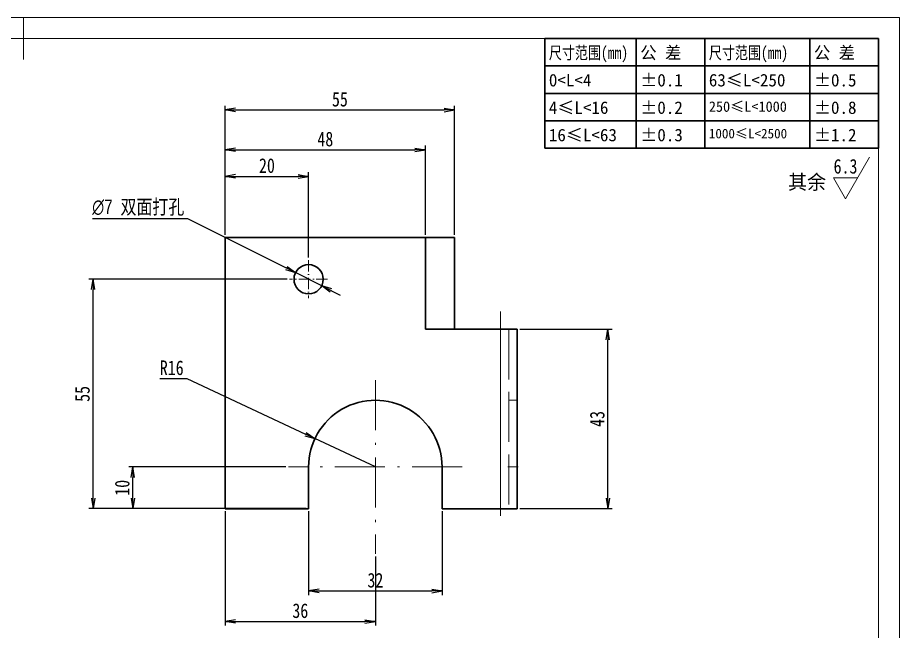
# Model space of a CAD drawing. Header units: millimetres. Extents: x -15766 to 80009, y -9701 to 15159.
# Drawn here: x 7526.2 to 7737.6, y 13403.6 to 13550.7 of the extents above; entities that cross this region are included whole.
import ezdxf
from ezdxf.enums import TextEntityAlignment as Align

# ---------------------------------------------------------------- set-up
doc = ezdxf.new("R2010")
doc.units = ezdxf.units.MM
for name, pattern in [('CENTER-HOKUTO_1', [16, 13, -1, 1, -1]), ('DASHDOT', [18.5, 12, -3, 0.5, -3]), ('DASHED', [15, 12, -3]), ('HIDDEN-HOKUTO_1', [2, 1, -1])]:
    doc.linetypes.add(name, pattern=pattern)
doc.layers.get('DEFPOINTS').update_dxf_attribs({"lineweight": 18})
for name, color, linetype, lineweight in [('AM_7', 2, 'CENTER-HOKUTO_1', 18), ('AM_HID', 1, 'HIDDEN-HOKUTO_1', 18), ('AM_VIS', 7, 'Continuous', 18), ('CDRAFT0', 7, 'Continuous', 18), ('DIM', 253, 'Continuous', 20), ('title_frame', 7, 'Continuous', 18), ('word_dim', 9, 'Continuous', 18), ('尺寸线层', 3, 'Continuous', 18), ('粗实线层', 7, 'Continuous', 35), ('粗实线层_1', 7, 'Continuous', 15)]:
    doc.layers.add(name, color=color, linetype=linetype, lineweight=lineweight)
doc.styles.add('DIM', font='', dxfattribs={"width": 0.8})
doc.styles.get('DIM').set_extended_font_data('NSimSun')
doc.dimstyles.new('1-1$0', dxfattribs={"dimtxt": 3.5, "dimasz": 2.5, "dimexe": 1, "dimexo": 0.625, "dimgap": 0.8, "dimtad": 1, "dimdsep": 46, "dimtxsty": 'DIM', "dimblk": 'OPEN', "dimcen": 0, "dimdle": 5, "dimclrd": 256, "dimclre": 256, "dimclrt": 3, "dimazin": 3, "dimtfac": 0.5, "dimtmove": 0, "dimatfit": 3, "dimldrblk": 'OPEN', "dimfxl": 0, "dimtolj": 1, "dimarcsym": 0})
doc.dimstyles.new('1-1$3', dxfattribs={"dimtxt": 3.5, "dimasz": 2.5, "dimexe": 1, "dimexo": 0.625, "dimgap": 0.3, "dimtad": 1, "dimtih": 1, "dimtoh": 1, "dimdsep": 46, "dimtxsty": 'DIM', "dimblk": 'OPEN', "dimcen": 0, "dimdle": 5, "dimclrd": 256, "dimclre": 256, "dimclrt": 3, "dimazin": 3, "dimtfac": 0.5, "dimtmove": 0, "dimatfit": 3, "dimldrblk": 'OPEN', "dimfxl": 0, "dimtolj": 1, "dimarcsym": 0})
doc.dimstyles.new('1-1$4', dxfattribs={"dimtxt": 3.5, "dimasz": 2.5, "dimexe": 1, "dimexo": 0.625, "dimgap": 0.8, "dimtad": 1, "dimtih": 1, "dimtoh": 1, "dimzin": 12, "dimdsep": 46, "dimtxsty": 'DIM', "dimblk": 'OPEN', "dimcen": 0, "dimdle": 5, "dimclrd": 256, "dimclre": 256, "dimclrt": 3, "dimazin": 3, "dimtfac": 0.5, "dimtmove": 0, "dimatfit": 3, "dimldrblk": 'OPEN', "dimfxl": 0, "dimtolj": 1, "dimarcsym": 0})

# ---------------------------------------------------------------- blocks, each defined once
blk = doc.blocks.new('*X588')
at = {"layer": 'CDRAFT0'}
for p, q in [((420, 297), (0, 297)), ((420, 0), (420, 297))]:
    blk.add_line(p, q, dxfattribs=at)
at = {"layer": '粗实线层_1'}
for p, q in [((210, 297), (210, 287)), ((415, 292), (25, 292)), ((415, 5), (415, 292))]:
    blk.add_line(p, q, dxfattribs=at)
blk = doc.blocks.new('自由公差_1')
at = {"layer": '粗实线层'}
for p, q in [((-80, 0), (0, 0)), ((-80, 0), (-80, -26.3)), ((-58.08, 0), (-58.08, -26.3)), ((-41.64, 0), (-41.64, -26.3)), ((-16.44, 0), (-16.44, -26.3)), ((0, 0), (0, -26.3)), ((-80, -6.58), (0, -6.58)), ((-80, -13.15), (0, -13.15)), ((-80, -19.73), (0, -19.73)), ((-80, -26.3), (0, -26.3))]:
    blk.add_line(p, q, dxfattribs=at)
at = {"layer": '尺寸线层', "linetype": 'Continuous', "attachment_point": 1, "line_spacing_factor": 0.9}
for s, insert, char_height, width in [('{\\W0.8;尺寸范围(mm)}', (-79.04, -1.92), 3, 22.6032), ('公 差', (-57.12, -1.92), 3, 22.6032), ('{\\W0.8;尺寸范围(mm)}', (-40.68, -1.92), 3, 22.6032), ('公 差', (-15.48, -1.92), 3, 22.6032), ('%%P0.1', (-57.12, -8.49), 3, 12.7119), ('63≤L<250', (-40.68, -8.49), 3, 22.6032), ('%%P0.5', (-15.48, -8.49), 3, 12.5771), ('0<L<4', (-79.04, -8.49), 3, 22.6032), ('%%P0.2', (-57.12, -15.07), 3, 12.4769), ('%%P0.8', (-15.48, -15.07), 3, 13.0759), ('4≤L<16', (-79.04, -15.07), 3, 22.6032), ('250≤L<1000', (-40.68, -15.07), 2.5, 22.6032), ('16≤L<63', (-79.04, -21.64), 3, 22.6032), ('%%P0.3', (-57.12, -21.64), 3, 12.7119), ('1000≤L<2500', (-40.68, -21.64), 2.3, 22.6032), ('%%P1.2', (-15.48, -21.64), 3, 12.8764)]:
    blk.add_mtext(s, dxfattribs=dict(at, insert=insert, char_height=char_height, width=width))
blk = doc.blocks.new('_OPEN')
at = {"color": 0, "linetype": 'ByBlock', "lineweight": -2}
for p, q in [((-1, 0.166667), (0, 0)), ((-1, -0.166667), (0, 0)), ((0, 0), (-1, 0))]:
    blk.add_line(p, q, dxfattribs=at)
blk = doc.blocks.new('*D910')
at = {"layer": 'DEFPOINTS', "color": 0, "transparency": 16777216}
for p in [(7576.01, 13433.03), (7612.01, 13422.23), (7612.01, 13406)]:
    blk.add_point(p, dxfattribs=at)
at = {"layer": 'word_dim', "linetype": 'Continuous', "lineweight": -2, "transparency": 16777216}
for p, q in [((7576.01, 13432.4), (7576.01, 13405)), ((7612.01, 13421.6), (7612.01, 13405)), ((7578.51, 13406), (7609.51, 13406))]:
    blk.add_line(p, q, dxfattribs=at)
at = {"layer": 'word_dim', "lineweight": -2, "transparency": 16777216, "xscale": 2.5, "yscale": 2.5, "zscale": 2.5, "rotation": 180}
blk.add_blockref('_OPEN', (7576.01, 13406), dxfattribs=at)
at = {"layer": 'word_dim', "lineweight": -2, "transparency": 16777216, "xscale": 2.5, "yscale": 2.5, "zscale": 2.5}
blk.add_blockref('_OPEN', (7612.01, 13406), dxfattribs=at)
at = {"layer": 'word_dim', "color": 3, "transparency": 16777216, "insert": (7594.01, 13408.55), "char_height": 3.5, "attachment_point": 5, "style": 'DIM'}
blk.add_mtext('\\A1;36', dxfattribs=at)
blk = doc.blocks.new('*D911')
at = {"layer": 'DEFPOINTS', "color": 0, "transparency": 16777216}
for p in [(7553.88, 13443.03), (7591.21, 13443.03), (7576.01, 13433.03)]:
    blk.add_point(p, dxfattribs=at)
at = {"layer": 'word_dim', "linetype": 'Continuous', "lineweight": -2, "transparency": 16777216}
for p, q in [((7590.58, 13443.03), (7552.88, 13443.03)), ((7553.88, 13435.53), (7553.88, 13440.53)), ((7575.38, 13433.03), (7552.88, 13433.03))]:
    blk.add_line(p, q, dxfattribs=at)
at = {"layer": 'word_dim', "lineweight": -2, "transparency": 16777216, "xscale": 2.5, "yscale": 2.5, "zscale": 2.5}
for p, rotation in [((7553.88, 13443.03), 90), ((7553.88, 13433.03), 270)]:
    blk.add_blockref('_OPEN', p, dxfattribs=dict(at, rotation=rotation))
at = {"layer": 'word_dim', "color": 3, "transparency": 16777216, "insert": (7551.33, 13438.03), "char_height": 3.5, "attachment_point": 5, "rotation": 90, "style": 'DIM'}
blk.add_mtext('\\A1;10', dxfattribs=at)
blk = doc.blocks.new('*D634')
at = {"layer": 'DEFPOINTS', "color": 0, "transparency": 16777216}
for p in [(7597.53, 13449.82), (7612.01, 13443.03)]:
    blk.add_point(p, dxfattribs=at)
at = {"layer": 'word_dim', "linetype": 'Continuous', "lineweight": -2, "transparency": 16777216}
for p, q in [((7560.36, 13464.23), (7566.82, 13464.23)), ((7566.82, 13464.23), (7595.26, 13450.89)), ((7612.01, 13443.03), (7597.53, 13449.82))]:
    blk.add_line(p, q, dxfattribs=at)
at = {"layer": 'word_dim', "lineweight": -2, "transparency": 16777216, "xscale": 2.5, "yscale": 2.5, "zscale": 2.5, "rotation": 334.8612814603453}
blk.add_blockref('_OPEN', (7597.53, 13449.82), dxfattribs=at)
at = {"layer": 'word_dim', "color": 3, "transparency": 16777216, "insert": (7563.19, 13466.78), "char_height": 3.5, "attachment_point": 5, "style": 'DIM'}
blk.add_mtext('\\A1;R16', dxfattribs=at)
blk = doc.blocks.new('*D912')
at = {"layer": 'DEFPOINTS', "color": 0, "transparency": 16777216}
for p in [(7544.34, 13488.03), (7591.46, 13488.03), (7596.01, 13433.03)]:
    blk.add_point(p, dxfattribs=at)
at = {"layer": 'word_dim', "linetype": 'Continuous', "lineweight": -2, "transparency": 16777216}
for p, q in [((7590.83, 13488.03), (7543.34, 13488.03)), ((7544.34, 13435.53), (7544.34, 13485.53)), ((7595.38, 13433.03), (7543.34, 13433.03))]:
    blk.add_line(p, q, dxfattribs=at)
at = {"layer": 'word_dim', "lineweight": -2, "transparency": 16777216, "xscale": 2.5, "yscale": 2.5, "zscale": 2.5}
for p, rotation in [((7544.34, 13488.03), 90), ((7544.34, 13433.03), 270)]:
    blk.add_blockref('_OPEN', p, dxfattribs=dict(at, rotation=rotation))
at = {"layer": 'word_dim', "color": 3, "transparency": 16777216, "insert": (7541.79, 13460.53), "char_height": 3.5, "attachment_point": 5, "rotation": 90, "style": 'DIM'}
blk.add_mtext('\\A1;55', dxfattribs=at)
blk = doc.blocks.new('*D913')
at = {"layer": 'DEFPOINTS', "color": 0, "transparency": 16777216}
for p in [(7596.01, 13512.69), (7576.01, 13498.03), (7596.01, 13492.58)]:
    blk.add_point(p, dxfattribs=at)
at = {"layer": 'word_dim', "linetype": 'Continuous', "lineweight": -2, "transparency": 16777216}
for p, q in [((7576.01, 13498.65), (7576.01, 13513.69)), ((7596.01, 13493.2), (7596.01, 13513.69)), ((7578.51, 13512.69), (7593.51, 13512.69))]:
    blk.add_line(p, q, dxfattribs=at)
at = {"layer": 'word_dim', "lineweight": -2, "transparency": 16777216, "xscale": 2.5, "yscale": 2.5, "zscale": 2.5, "rotation": 180}
blk.add_blockref('_OPEN', (7576.01, 13512.69), dxfattribs=at)
at = {"layer": 'word_dim', "lineweight": -2, "transparency": 16777216, "xscale": 2.5, "yscale": 2.5, "zscale": 2.5}
blk.add_blockref('_OPEN', (7596.01, 13512.69), dxfattribs=at)
at = {"layer": 'word_dim', "color": 3, "transparency": 16777216, "insert": (7586.01, 13515.24), "char_height": 3.5, "attachment_point": 5, "style": 'DIM'}
blk.add_mtext('\\A1;20', dxfattribs=at)
blk = doc.blocks.new('*D914')
at = {"layer": 'DEFPOINTS', "color": 0, "transparency": 16777216}
for p in [(7624.01, 13519.06), (7576.01, 13498.03), (7624.01, 13498.03)]:
    blk.add_point(p, dxfattribs=at)
at = {"layer": 'word_dim', "linetype": 'Continuous', "lineweight": -2, "transparency": 16777216}
for p, q in [((7576.01, 13498.65), (7576.01, 13520.06)), ((7624.01, 13498.65), (7624.01, 13520.06)), ((7578.51, 13519.06), (7621.51, 13519.06))]:
    blk.add_line(p, q, dxfattribs=at)
at = {"layer": 'word_dim', "lineweight": -2, "transparency": 16777216, "xscale": 2.5, "yscale": 2.5, "zscale": 2.5, "rotation": 180}
blk.add_blockref('_OPEN', (7576.01, 13519.06), dxfattribs=at)
at = {"layer": 'word_dim', "lineweight": -2, "transparency": 16777216, "xscale": 2.5, "yscale": 2.5, "zscale": 2.5}
blk.add_blockref('_OPEN', (7624.01, 13519.06), dxfattribs=at)
at = {"layer": 'word_dim', "color": 3, "transparency": 16777216, "insert": (7600.01, 13521.61), "char_height": 3.5, "attachment_point": 5, "style": 'DIM'}
blk.add_mtext('\\A1;48', dxfattribs=at)
blk = doc.blocks.new('*D915')
at = {"layer": 'DEFPOINTS', "color": 0, "transparency": 16777216}
for p in [(7631.01, 13528.61), (7576.01, 13498.03), (7631.01, 13498.03)]:
    blk.add_point(p, dxfattribs=at)
at = {"layer": 'word_dim', "linetype": 'Continuous', "lineweight": -2, "transparency": 16777216}
for p, q in [((7576.01, 13498.65), (7576.01, 13529.61)), ((7578.51, 13528.61), (7628.51, 13528.61)), ((7631.01, 13498.65), (7631.01, 13529.61))]:
    blk.add_line(p, q, dxfattribs=at)
at = {"layer": 'word_dim', "lineweight": -2, "transparency": 16777216, "xscale": 2.5, "yscale": 2.5, "zscale": 2.5, "rotation": 180}
blk.add_blockref('_OPEN', (7576.01, 13528.61), dxfattribs=at)
at = {"layer": 'word_dim', "lineweight": -2, "transparency": 16777216, "xscale": 2.5, "yscale": 2.5, "zscale": 2.5}
blk.add_blockref('_OPEN', (7631.01, 13528.61), dxfattribs=at)
at = {"layer": 'word_dim', "color": 3, "transparency": 16777216, "insert": (7603.51, 13531.16), "char_height": 3.5, "attachment_point": 5, "style": 'DIM'}
blk.add_mtext('\\A1;55', dxfattribs=at)
blk = doc.blocks.new('*D916')
at = {"layer": 'DEFPOINTS', "color": 0, "transparency": 16777216}
for p in [(7646.01, 13476.03), (7667.77, 13476.03), (7646.01, 13433.03)]:
    blk.add_point(p, dxfattribs=at)
at = {"layer": 'word_dim', "linetype": 'Continuous', "lineweight": -2, "transparency": 16777216}
for p, q in [((7646.63, 13476.03), (7668.77, 13476.03)), ((7667.77, 13435.53), (7667.77, 13473.53)), ((7646.63, 13433.03), (7668.77, 13433.03))]:
    blk.add_line(p, q, dxfattribs=at)
at = {"layer": 'word_dim', "lineweight": -2, "transparency": 16777216, "xscale": 2.5, "yscale": 2.5, "zscale": 2.5}
for p, rotation in [((7667.77, 13476.03), 90), ((7667.77, 13433.03), 270)]:
    blk.add_blockref('_OPEN', p, dxfattribs=dict(at, rotation=rotation))
at = {"layer": 'word_dim', "color": 3, "transparency": 16777216, "insert": (7665.22, 13454.53), "char_height": 3.5, "attachment_point": 5, "rotation": 90, "style": 'DIM'}
blk.add_mtext('\\A1;43', dxfattribs=at)
blk = doc.blocks.new('*D917')
at = {"layer": 'DEFPOINTS', "color": 0, "transparency": 16777216}
for p in [(7592.88, 13489.6), (7599.14, 13486.45)]:
    blk.add_point(p, dxfattribs=at)
at = {"layer": 'word_dim', "linetype": 'Continuous', "lineweight": -2, "transparency": 16777216}
for p, q in [((7544.21, 13502.62), (7566.98, 13502.62)), ((7566.98, 13502.62), (7590.65, 13490.72)), ((7599.14, 13486.45), (7592.88, 13489.6)), ((7601.37, 13485.33), (7603.6, 13484.21))]:
    blk.add_line(p, q, dxfattribs=at)
at = {"layer": 'word_dim', "lineweight": -2, "transparency": 16777216, "xscale": 2.5, "yscale": 2.5, "zscale": 2.5}
for p, rotation in [((7592.88, 13489.6), 333.3048789127101), ((7599.14, 13486.45), 153.3048789127101)]:
    blk.add_blockref('_OPEN', p, dxfattribs=dict(at, rotation=rotation))
at = {"layer": 'word_dim', "color": 3, "transparency": 16777216, "insert": (7555.16, 13505.18), "char_height": 3.5, "attachment_point": 5, "style": 'DIM'}
blk.add_mtext('\\A1;{\\fGulim|b0|i0|c129|p0;∅7} 双面打孔', dxfattribs=at)
blk = doc.blocks.new('*D918')
at = {"layer": 'DEFPOINTS', "color": 0, "transparency": 16777216}
for p in [(7596.01, 13433.03), (7628.01, 13433.03), (7628.01, 13413.3)]:
    blk.add_point(p, dxfattribs=at)
at = {"layer": 'word_dim', "linetype": 'Continuous', "lineweight": -2, "transparency": 16777216}
for p, q in [((7596.01, 13432.4), (7596.01, 13412.3)), ((7628.01, 13432.4), (7628.01, 13412.3)), ((7598.51, 13413.3), (7625.51, 13413.3))]:
    blk.add_line(p, q, dxfattribs=at)
at = {"layer": 'word_dim', "lineweight": -2, "transparency": 16777216, "xscale": 2.5, "yscale": 2.5, "zscale": 2.5, "rotation": 180}
blk.add_blockref('_OPEN', (7596.01, 13413.3), dxfattribs=at)
at = {"layer": 'word_dim', "lineweight": -2, "transparency": 16777216, "xscale": 2.5, "yscale": 2.5, "zscale": 2.5}
blk.add_blockref('_OPEN', (7628.01, 13413.3), dxfattribs=at)
at = {"layer": 'word_dim', "color": 3, "transparency": 16777216, "insert": (7612.01, 13415.85), "char_height": 3.5, "attachment_point": 5, "style": 'DIM'}
blk.add_mtext('\\A1;32', dxfattribs=at)

msp = doc.modelspace()

# ---------------------------------------------------------------- linework, layer by layer
at = {"color": 7, "lineweight": 13}
msp.add_line((7642.00955, 13476.02664), (7642.00955, 13433.02664), dxfattribs=at)
at = {"layer": 'AM_7', "linetype": 'DASHDOT', "lineweight": 13, "ltscale": 0.227502}
msp.add_line((7596.00955, 13492.57669), (7596.00955, 13483.47659), dxfattribs=at)
at = {"layer": 'AM_7', "linetype": 'DASHDOT', "lineweight": 13, "ltscale": 0.22749}
msp.add_line((7600.55936, 13488.02664), (7591.45975, 13488.02664), dxfattribs=at)
at = {"layer": 'AM_7', "linetype": 'DASHDOT', "lineweight": 13}
for p, q in [((7642.00955, 13480.32669), (7642.00955, 13428.7261)), ((7612.00955, 13463.82669), (7612.00955, 13422.22659)), ((7632.80936, 13443.02664), (7591.20975, 13443.02664))]:
    msp.add_line(p, q, dxfattribs=at)
at = {"layer": 'AM_7', "linetype": 'DASHDOT', "lineweight": 13, "ltscale": 0.06001}
msp.add_line((7646.20975, 13443.02664), (7643.80936, 13443.02664), dxfattribs=at)
at = {"layer": 'AM_HID', "linetype": 'DASHED', "lineweight": 13}
for p, q in [((7642.00955, 13476.02664), (7642.00955, 13433.02664)), ((7642.00955, 13476.02664), (7642.00955, 13433.02664)), ((7642.00955, 13476.02664), (7642.00955, 13433.02664)), ((7644.00955, 13476.02664), (7644.00955, 13433.02664))]:
    msp.add_line(p, q, dxfattribs=at)
at = {"layer": 'AM_HID', "linetype": 'DASHED', "lineweight": 13, "ltscale": 0.05}
for p, q in [((7646.00955, 13459.02664), (7644.00955, 13459.02664)), ((7644.00955, 13459.02664), (7646.00955, 13459.02664)), ((7646.00955, 13443.02664), (7644.00955, 13443.02664)), ((7646.00955, 13443.02664), (7644.00955, 13443.02664)), ((7646.00955, 13443.02664), (7644.00955, 13443.02664)), ((7644.00955, 13443.02664), (7646.00955, 13443.02664))]:
    msp.add_line(p, q, dxfattribs=at)
at = {"layer": 'AM_VIS', "lineweight": 35}
for p, q in [((7576.00955, 13498.02664), (7576.00955, 13433.02664)), ((7624.00955, 13498.02664), (7576.00955, 13498.02664)), ((7624.00955, 13498.02664), (7624.00955, 13476.02664)), ((7631.00955, 13476.02664), (7631.00955, 13498.02664)), ((7646.00955, 13476.02664), (7646.00955, 13433.02664)), ((7596.00955, 13433.02664), (7576.00955, 13433.02664))]:
    msp.add_line(p, q, dxfattribs=at)
at = {"layer": 'AM_VIS', "lineweight": 35, "ltscale": 0.175}
msp.add_line((7631.00955, 13498.02664), (7624.00955, 13498.02664), dxfattribs=at)
at = {"layer": 'AM_VIS', "lineweight": 35, "ltscale": 0.45}
msp.add_line((7642.00955, 13476.02664), (7624.00955, 13476.02664), dxfattribs=at)
at = {"layer": 'AM_VIS', "lineweight": 35, "ltscale": 0.1}
for p, q in [((7642.00955, 13476.02664), (7646.00955, 13476.02664)), ((7646.00955, 13433.02664), (7642.00955, 13433.02664))]:
    msp.add_line(p, q, dxfattribs=at)
at = {"layer": 'AM_VIS', "lineweight": 35, "ltscale": 0.25}
for p, q in [((7596.00955, 13433.02664), (7596.00955, 13443.02664)), ((7628.00955, 13443.02664), (7628.00955, 13433.02664))]:
    msp.add_line(p, q, dxfattribs=at)
at = {"layer": 'AM_VIS', "lineweight": 35, "ltscale": 0.35}
msp.add_line((7642.00955, 13433.02664), (7628.00955, 13433.02664), dxfattribs=at)
at = {"layer": 'AM_VIS', "lineweight": 35}
msp.add_circle((7596.00955, 13488.02664), 3.5, dxfattribs=at)
msp.add_arc((7612.00955, 13443.02664), 16, 0, 180.000005, dxfattribs=at)
at = {"layer": 'DIM'}
for p, q in [((7724.70267, 13507.30629), (7730.47617, 13517.30629)), ((7727.58942, 13512.30629), (7721.81592, 13512.30629)), ((7721.81592, 13512.30629), (7724.70267, 13507.30629))]:
    msp.add_line(p, q, dxfattribs=at)

# ---------------------------------------------------------------- block references
at = {"layer": 'title_frame'}
for name, p in [('*X588', (7317.64755, 13253.73384)), ('自由公差_1', (7732.64755, 13545.73384))]:
    msp.add_blockref(name, p, dxfattribs=at)

# ---------------------------------------------------------------- texts
at = {"layer": 'DIM', "color": 2, "style": 'DIM', "width": 0.8}
msp.add_attdef('6.3', text='0.0', height=3.5, dxfattribs=at).set_placement((7727.58942, 13512.30629), align=Align.BOTTOM_RIGHT)
at = {"layer": 'word_dim', "linetype": 'Continuous', "insert": (7710.96271, 13513.07215), "char_height": 3.5, "width": 10.860604, "attachment_point": 1}
msp.add_mtext('{\\C3;其余}', dxfattribs=at)

# ---------------------------------------------------------------- dimensions: what is measured, and where the dimension line sits
at = {"layer": 'word_dim', "color": 3}
for base, p1, p2, picture, middle in [((7631.00955, 13528.61469), (7576.00955, 13498.02664), (7631.00955, 13498.02664), '*D915', (7603.50955, 13531.16469)), ((7624.00955, 13519.06234), (7576.00955, 13498.02664), (7624.00955, 13498.02664), '*D914', (7600.00955, 13521.61234)), ((7596.00955, 13512.6942), (7576.00955, 13498.02664), (7596.00955, 13492.57669), '*D913', (7586.00955, 13515.2442)), ((7612.00955, 13405.99589), (7576.00955, 13433.02664), (7612.00955, 13422.22659), '*D910', (7594.00955, 13408.54589)), ((7628.00955, 13413.29874), (7596.00955, 13433.02664), (7628.00955, 13433.02664), '*D918', (7612.00955, 13415.84874))]:
    dim = msp.add_linear_dim(base=base, p1=p1, p2=p2, dimstyle='1-1$0', dxfattribs=at)
    dim.commit()
    dim.dimension.update_dxf_attribs({"geometry": picture, "text_midpoint": middle})
dim = msp.add_diameter_dim_2p(p1=(7599.13649, 13486.45429), p2=(7592.88262, 13489.59899), text='{\\fGulim|b0|i0|c129|p0;<>} 双面打孔', dimstyle='1-1$3', dxfattribs=at)
dim.commit()
dim.dimension.update_dxf_attribs({"geometry": '*D917', "text_midpoint": (7555.15804, 13502.62285), "dimtype": 163})
for base, p1, p2, picture, middle in [((7544.33818, 13488.02664), (7596.00955, 13433.02664), (7591.45975, 13488.02664), '*D912', (7541.78818, 13460.52664)), ((7667.76725, 13476.02664), (7646.00955, 13433.02664), (7646.00955, 13476.02664), '*D916', (7665.21725, 13454.52664)), ((7553.88015, 13443.02664), (7576.00955, 13433.02664), (7591.20975, 13443.02664), '*D911', (7551.33015, 13438.02664))]:
    dim = msp.add_linear_dim(base=base, p1=p1, p2=p2, angle=90, dimstyle='1-1$0', dxfattribs=at)
    dim.commit()
    dim.dimension.update_dxf_attribs({"geometry": picture, "text_midpoint": middle})
dim = msp.add_radius_dim(center=(7612.00955, 13443.02664), mpoint=(7597.52504, 13449.82362), dimstyle='1-1$4', dxfattribs=at)
dim.commit()
dim.dimension.update_dxf_attribs({"geometry": '*D634', "text_midpoint": (7563.18507, 13464.23026), "dimtype": 164})

doc.saveas('drawing.dxf')
